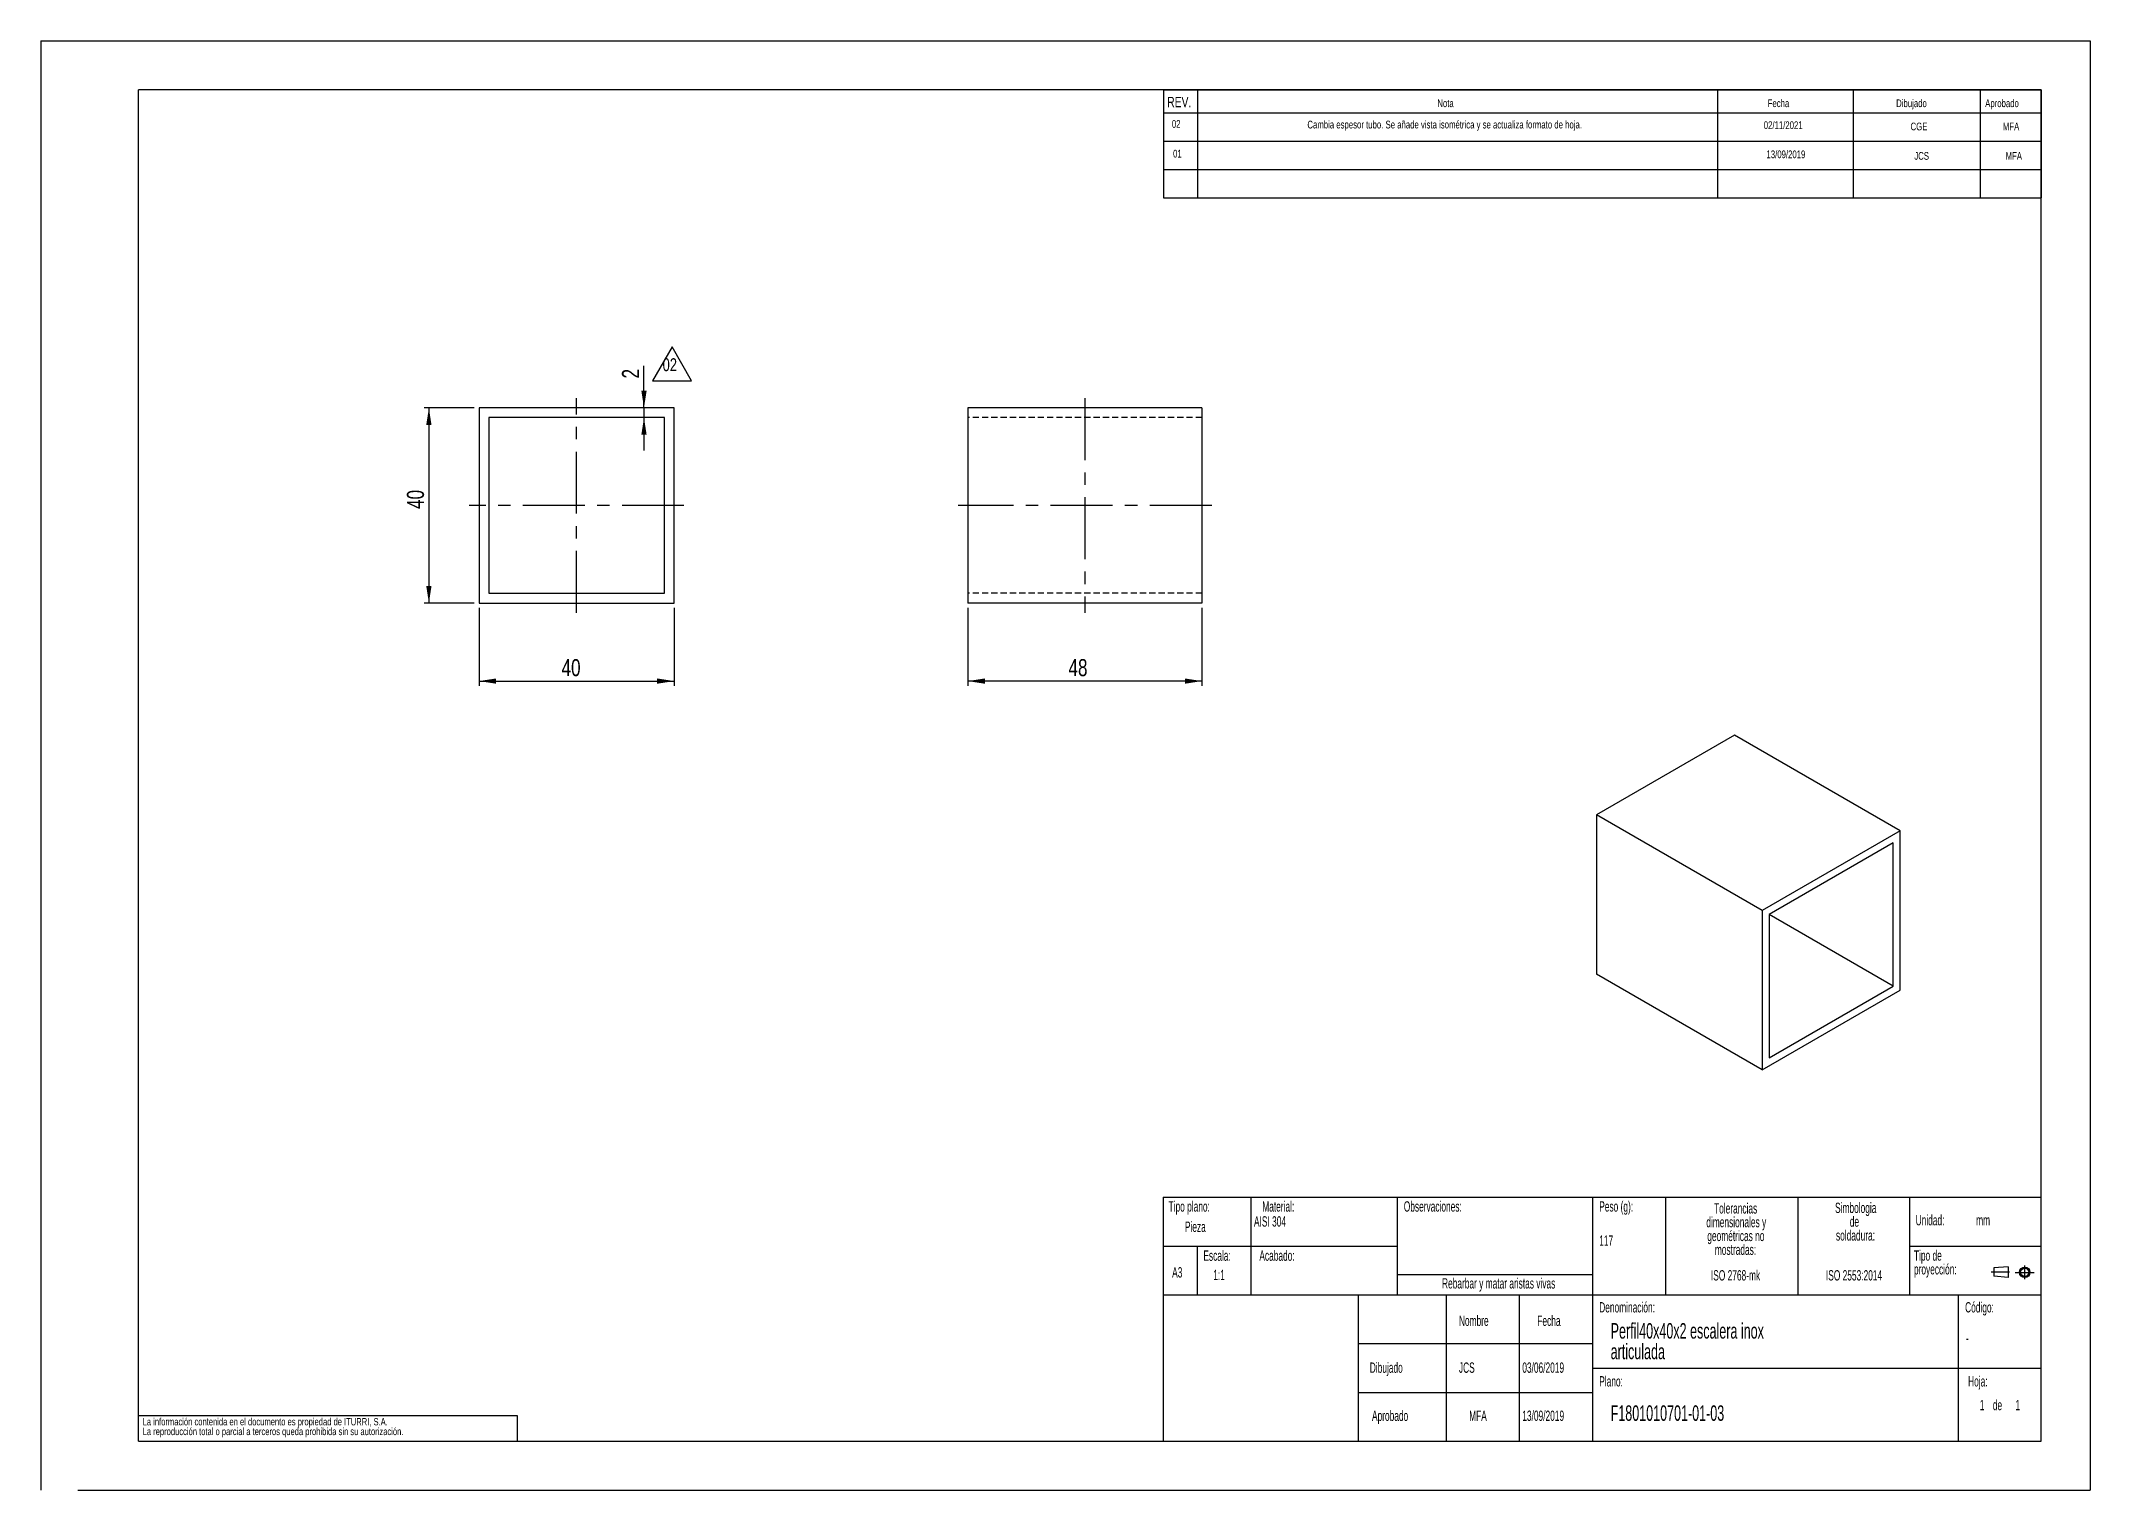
# Model space of a CAD drawing. Extents: x 0 to 2826, y 0 to 813.
# Drawn here: x 0 to 420, y 0 to 297 of the extents above.
import ezdxf

# ---------------------------------------------------------------- set-up
doc = ezdxf.new("R2010")
doc.units = 0
doc.linetypes.add('CENTERX2', pattern=[20.32, 12.7, -2.54, 2.54, -2.54])
doc.linetypes.add('HIDDEN', pattern=[1.905, 1.27, -0.635])
doc.layers.get('0').update_dxf_attribs({"linetype": 'CONTINUOUS'})
doc.layers.add('FORMATO', color=7, linetype='CONTINUOUS')
doc.layers.add('SLD-0', color=179, linetype='CONTINUOUS')
doc.styles.add('SLDTEXTSTYLE0', font='TXT', dxfattribs={"width": 0.75})
doc.styles.add('SLDTEXTSTYLE1', font='TXT', dxfattribs={"width": 0.605})
doc.dimstyles.new('SLDDIMSTYLE0', dxfattribs={"dimtxt": 3.5, "dimasz": 3.5, "dimexe": 0, "dimexo": 0.0625, "dimgap": 0.875, "dimtad": 1, "dimdec": 1, "dimrnd": 1e-09, "dimzin": 12, "dimtxsty": 'SLDTEXTSTYLE0', "dimsah": 1, "dimcen": 0.09, "dimazin": 3, "dimtfac": 1, "dimtdec": 1, "dimtofl": 0, "dimtmove": 0, "dimatfit": 3, "dimtolj": 1, "dimtzin": 12})
doc.dimstyles.new('SLDDIMSTYLE1', dxfattribs={"dimtxt": 3.5, "dimasz": 3.5, "dimexe": 0, "dimexo": 0.0625, "dimgap": 0.875, "dimtad": 1, "dimdec": 1, "dimrnd": 1e-09, "dimzin": 12, "dimtxsty": 'SLDTEXTSTYLE0', "dimsah": 1, "dimcen": 0.09, "dimazin": 3, "dimtfac": 1, "dimtdec": 1, "dimtmove": 0, "dimatfit": 3, "dimtolj": 1, "dimtzin": 12})

# ---------------------------------------------------------------- blocks, each defined once
blk = doc.blocks.new('BLOQUE3')
at = {"color": 7, "linetype": 'CENTERX2'}
for p, q in [((397.92, 130.06), (394.8, 130.06)), ((398.88, 130.02), (402.16, 130.02)), ((400.52, 128.85), (400.52, 131.19))]:
    blk.add_line(p, q, dxfattribs=at)
at = {"color": 7, "linetype": 'CONTINUOUS'}
for p, q in [((397.68, 130.95), (395.23, 130.77)), ((395.23, 130.77), (395.23, 129.34)), ((397.68, 130.95), (397.68, 129.16)), ((397.68, 129.16), (395.23, 129.34))]:
    blk.add_line(p, q, dxfattribs=at)
for radius in [0.892, 0.713]:
    blk.add_circle((400.52, 130.02), radius, dxfattribs=at)
blk = doc.blocks.new('SW_NOTE_0_1')
at = {"layer": 'SLD-0', "color": 0, "attachment_point": 2, "style": 'SLDTEXTSTYLE1'}
for s, insert, char_height in [('dimensionales y', (7.54, -0.09), 2.1167), ('Tolerancias', (7.41, 2.73), 2.1167), ('geométricas no', (7.46, -2.92), 2.1167), ('mostradas:', (7.38, -5.74), 2.117)]:
    blk.add_mtext(s, dxfattribs=dict(at, insert=insert, char_height=char_height))
blk = doc.blocks.new('SW_NOTE_0_2')
at = {"layer": 'SLD-0', "color": 0, "attachment_point": 1, "style": 'SLDTEXTSTYLE1'}
for s, insert, char_height in [('Tipo de', (0, 2.73), 2.117), ('proyección:', (0, -0.09), 2.1167)]:
    blk.add_mtext(s, dxfattribs=dict(at, insert=insert, char_height=char_height))
blk = doc.blocks.new('SW_NOTE_0_3')
at = {"layer": 'SLD-0', "color": 0, "char_height": 2.117, "attachment_point": 2, "style": 'SLDTEXTSTYLE1'}
for s, insert in [('Simbologia', (7.11, 2.73)), ('de', (6.84, -0.09)), ('soldadura:', (7.06, -2.92))]:
    blk.add_mtext(s, dxfattribs=dict(at, insert=insert))
blk = doc.blocks.new('SW_NOTE_0_4')
at = {"layer": 'SLD-0', "color": 0, "char_height": 1.5, "attachment_point": 1, "style": 'SLDTEXTSTYLE0'}
for s, insert in [('La información contenida en el documento es propiedad de ITURRI, S.A.', (0, 1.93)), ('La reproducción total o parcial a terceros queda prohibida sin su autorización.', (0, -0.07))]:
    blk.add_mtext(s, dxfattribs=dict(at, insert=insert))
blk = doc.blocks.new('SW_NOTE_0_5')
at = {"layer": 'SLD-0', "color": 0, "char_height": 3.175, "attachment_point": 1, "style": 'SLDTEXTSTYLE1'}
for s, insert in [('Perfil40x40x2 escalera inox', (0, 4.09)), ('articulada', (0, -0.14))]:
    blk.add_mtext(s, dxfattribs=dict(at, insert=insert))
blk = doc.blocks.new('SW_NOTE_0_6')
at = {"layer": 'SLD-0', "color": 0, "attachment_point": 2, "style": 'SLDTEXTSTYLE1'}
for s, insert, char_height in [('dimensionales y', (7.54, -0.09), 2.1167), ('Tolerancias', (7.41, 2.73), 2.1167), ('geométricas no', (7.46, -2.92), 2.1167), ('mostradas:', (7.38, -5.74), 2.117)]:
    blk.add_mtext(s, dxfattribs=dict(at, insert=insert, char_height=char_height))
blk = doc.blocks.new('SW_NOTE_0_7')
at = {"layer": 'SLD-0', "color": 0, "attachment_point": 1, "style": 'SLDTEXTSTYLE1'}
for s, insert, char_height in [('Tipo de', (0, 2.73), 2.117), ('proyección:', (0, -0.09), 2.1167)]:
    blk.add_mtext(s, dxfattribs=dict(at, insert=insert, char_height=char_height))
blk = doc.blocks.new('SW_NOTE_0_8')
at = {"layer": 'SLD-0', "color": 0, "char_height": 2.117, "attachment_point": 2, "style": 'SLDTEXTSTYLE1'}
for s, insert in [('Simbologia', (7.11, 2.73)), ('de', (6.84, -0.09)), ('soldadura:', (7.06, -2.92))]:
    blk.add_mtext(s, dxfattribs=dict(at, insert=insert))
blk = doc.blocks.new('SW_NOTE_0_9')
at = {"layer": 'SLD-0', "color": 0, "char_height": 1.5, "attachment_point": 1, "style": 'SLDTEXTSTYLE0'}
for s, insert in [('La información contenida en el documento es propiedad de ITURRI, S.A.', (0, 1.93)), ('La reproducción total o parcial a terceros queda prohibida sin su autorización.', (0, -0.07))]:
    blk.add_mtext(s, dxfattribs=dict(at, insert=insert))
blk = doc.blocks.new('SW_NOTE_0_10')
at = {"layer": 'SLD-0', "color": 0, "char_height": 3.175, "attachment_point": 1, "style": 'SLDTEXTSTYLE1'}
for s, insert in [('Perfil40x40x2 escalera inox', (0, 4.09)), ('articulada', (0, -0.14))]:
    blk.add_mtext(s, dxfattribs=dict(at, insert=insert))
blk = doc.blocks.new('SW_NOTE_0')
at = {"layer": 'FORMATO', "color": 0, "insert": (0, 17.1), "char_height": 13.23, "attachment_point": 1, "style": 'SLDTEXTSTYLE0'}
blk.add_mtext('02', dxfattribs=at)
blk = doc.blocks.new('SIMBOLO_REV2')
at = {"layer": 'FORMATO'}
for p, q in [((201.4, 1620.3), (181.4, 1585.7)), ((221.4, 1585.7), (201.4, 1620.3)), ((181.4, 1585.7), (221.4, 1585.7))]:
    blk.add_line(p, q, dxfattribs=at)
at = {"layer": 'FORMATO', "color": 7}
blk.add_blockref('SW_NOTE_0', (191.7, 1591.6), dxfattribs=at)
blk = doc.blocks.new('_D')
at = {"layer": 'FORMATO', "color": 52}
for p, q in [((89.8, 180.8), (89.8, 164.8)), ((129.8, 180.8), (129.8, 164.8)), ((89.8, 165.8), (129.8, 165.8))]:
    blk.add_line(p, q, dxfattribs=at)
for points in [[(89.8, 165.8), (93.3, 165.26), (93.3, 166.34)], [(129.8, 165.8), (126.3, 166.34), (126.3, 165.26)]]:
    blk.add_solid(points, dxfattribs=at)
at = {"layer": 'FORMATO', "color": 52, "insert": (106.7, 170.31), "char_height": 3.5, "attachment_point": 1, "style": 'SLDTEXTSTYLE0'}
blk.add_mtext('40', dxfattribs=at)
blk = doc.blocks.new('_D_1')
at = {"layer": 'FORMATO', "color": 52}
for p, q in [((88.8, 221.8), (78.51, 221.8)), ((79.51, 221.8), (79.51, 181.8)), ((88.8, 181.8), (78.51, 181.8))]:
    blk.add_line(p, q, dxfattribs=at)
for points in [[(79.51, 221.8), (78.97, 218.3), (80.05, 218.3)], [(79.51, 181.8), (80.05, 185.3), (78.97, 185.3)]]:
    blk.add_solid(points, dxfattribs=at)
at = {"layer": 'FORMATO', "color": 52, "insert": (75, 201.08), "char_height": 3.5, "attachment_point": 1, "rotation": 90, "style": 'SLDTEXTSTYLE0'}
blk.add_mtext('40', dxfattribs=at)
blk = doc.blocks.new('_D_2')
at = {"layer": 'FORMATO', "color": 52}
for p, q in [((123.6, 221.8), (123.6, 230.42)), ((123.6, 221.8), (123.6, 219.8)), ((123.6, 219.8), (123.6, 213.07))]:
    blk.add_line(p, q, dxfattribs=at)
for points in [[(123.6, 221.8), (124.14, 225.3), (123.06, 225.3)], [(123.6, 219.8), (123.06, 216.3), (124.14, 216.3)]]:
    blk.add_solid(points, dxfattribs=at)
at = {"layer": 'FORMATO', "color": 52, "insert": (119.09, 227.83), "char_height": 3.5, "attachment_point": 1, "rotation": 90, "style": 'SLDTEXTSTYLE0'}
blk.add_mtext('2', dxfattribs=at)
blk = doc.blocks.new('_D_3')
at = {"layer": 'FORMATO', "color": 52}
for p, q in [((189.97, 180.8), (189.97, 164.8)), ((237.97, 180.8), (237.97, 164.8)), ((237.97, 165.8), (189.97, 165.8))]:
    blk.add_line(p, q, dxfattribs=at)
for points in [[(189.97, 165.8), (193.47, 165.26), (193.47, 166.34)], [(237.97, 165.8), (234.47, 166.34), (234.47, 165.26)]]:
    blk.add_solid(points, dxfattribs=at)
at = {"layer": 'FORMATO', "color": 52, "insert": (210.61, 170.31), "char_height": 3.5, "attachment_point": 1, "style": 'SLDTEXTSTYLE0'}
blk.add_mtext('48', dxfattribs=at)

msp = doc.modelspace()

# ---------------------------------------------------------------- linework, layer by layer
at = {"color": 7, "linetype": 'CONTINUOUS'}
for p, q in [((0, 297), (420, 297)), ((0, 297), (0, 0)), ((420, 297), (420, 0)), ((410, 287), (20, 287)), ((20, 10), (20, 287)), ((410, 10), (410, 287)), ((129.8, 221.8), (89.8, 221.8)), ((89.8, 221.8), (89.8, 181.8)), ((127.8, 219.8), (91.8, 219.8)), ((91.8, 219.8), (91.8, 183.8)), ((127.8, 183.8), (127.8, 219.8)), ((129.8, 181.8), (129.8, 221.8)), ((237.97, 221.8), (189.97, 221.8)), ((189.97, 221.8), (189.97, 181.8)), ((237.97, 221.8), (237.97, 181.8)), ((89.8, 181.8), (129.8, 181.8)), ((91.8, 183.8), (127.8, 183.8)), ((237.97, 181.8), (189.97, 181.8)), ((347.15, 154.73), (318.86, 138.4)), ((381.09, 135.13), (347.15, 154.73)), ((352.8, 118.81), (318.86, 138.4)), ((318.86, 138.4), (318.86, 105.74)), ((381.09, 135.13), (352.8, 118.81)), ((381.09, 102.47), (381.09, 135.13)), ((379.67, 132.68), (354.22, 117.99)), ((379.67, 103.29), (379.67, 132.68)), ((352.8, 118.81), (352.8, 86.14)), ((354.22, 117.99), (354.22, 88.59)), ((379.67, 103.29), (354.22, 117.98)), ((352.8, 86.14), (318.86, 105.74)), ((352.8, 86.14), (381.09, 102.47)), ((354.22, 88.59), (379.67, 103.29)), ((230, 60), (410, 60)), ((230, 60), (230, 10)), ((20, 10), (410, 10)), ((7.53, 0), (420, 0))]:
    msp.add_line(p, q, dxfattribs=at)
at = {"color": 7, "linetype": 'HIDDEN'}
for p, q in [((237.97, 219.8), (189.97, 219.8)), ((237.97, 183.8), (189.97, 183.8))]:
    msp.add_line(p, q, dxfattribs=at)
at = {"layer": 'FORMATO'}
for p, q in [((230.09, 287), (410, 287)), ((230.09, 287), (230.09, 264.87)), ((237.03, 287), (237.03, 264.87)), ((343.66, 287), (343.66, 264.87)), ((371.46, 287), (371.46, 264.87)), ((397.51, 287), (397.51, 264.87)), ((410, 287), (410, 264.87)), ((230.09, 282.27), (410, 282.27)), ((230.09, 276.47), (410, 276.47)), ((230.09, 270.67), (410, 270.67)), ((230.09, 264.87), (410, 264.87))]:
    msp.add_line(p, q, dxfattribs=at)
at = {"layer": 'FORMATO', "color": 52, "linetype": 'CENTERX2'}
for p, q in [((109.8, 179.8), (109.8, 223.8)), ((213.97, 223.8), (213.97, 179.8)), ((131.8, 201.8), (87.8, 201.8)), ((239.97, 201.8), (187.97, 201.8))]:
    msp.add_line(p, q, dxfattribs=at)
at = {"layer": 'SLD-0'}
for p, q in [((248, 60), (248, 40)), ((278, 60), (278, 40)), ((318, 60), (318, 40)), ((333, 60), (333, 40)), ((360.08, 60), (360.08, 40)), ((383, 60), (383, 40)), ((230, 50), (248, 50)), ((237, 50), (237, 40)), ((248, 50), (278, 50)), ((383, 50), (410, 50)), ((278, 44.16), (318, 44.16)), ((230, 40), (410, 40)), ((270, 40), (270, 10)), ((288, 40), (288, 10)), ((303, 40), (303, 10)), ((318, 40), (318, 10)), ((393, 40), (393, 10)), ((270, 30), (318, 30)), ((318, 25), (393, 25)), ((393, 25), (410, 25)), ((270, 20), (318, 20)), ((20, 15.25), (97.63, 15.25)), ((97.63, 15.25), (97.63, 10))]:
    msp.add_line(p, q, dxfattribs=at)

# ---------------------------------------------------------------- block references
at = {"color": 7, "linetype": 'CONTINUOUS', "xscale": 1.2, "yscale": 1.2, "zscale": 1.2}
msp.add_blockref('BLOQUE3', (-74.01, -111.41), dxfattribs=at)
msp.add_blockref('BLOQUE3', (-74.01, -111.41), dxfattribs=at)
at = {"layer": 'FORMATO', "xscale": 0.2, "yscale": 0.2, "zscale": 0.2}
msp.add_blockref('SIMBOLO_REV2', (89.08, -89.77), dxfattribs=at)
at = {"layer": 'SLD-0'}
for name, p in [('SW_NOTE_0_1', (339.95, 56.06)), ('SW_NOTE_0_6', (339.95, 56.06)), ('SW_NOTE_0_3', (364.87, 56.17)), ('SW_NOTE_0_8', (364.87, 56.17)), ('SW_NOTE_0_2', (383.91, 46.39)), ('SW_NOTE_0_7', (383.91, 46.39)), ('SW_NOTE_0_5', (321.74, 30.12)), ('SW_NOTE_0_10', (321.74, 30.12)), ('SW_NOTE_0_4', (20.84, 12.82)), ('SW_NOTE_0_9', (20.84, 12.82))]:
    msp.add_blockref(name, p, dxfattribs=at)

# ---------------------------------------------------------------- texts
at = {"layer": 'FORMATO', "style": 'SLDTEXTSTYLE0'}
for s, insert, char_height, attachment_point in [('REV.', (230.84, 285.55), 2.117, 1), ('Nota', (286.22, 285.03), 1.587, 1), ('Fecha', (353.93, 285.03), 1.587, 1), ('Dibujado', (380.26, 285.03), 1.587, 1), ('Aprobado', (398.51, 285.03), 1.587, 1), ('02', (232.69, 280.79), 1.587, 2), ('Cambia espesor tubo. Se añade vista isométrica y se actualiza formato de hoja.', (287.72, 280.66), 1.5875, 2), ('02/11/2021', (357.11, 280.54), 1.587, 2), ('CGE', (384.94, 280.27), 1.587, 2), ('MFA', (403.82, 280.27), 1.587, 2), ('01', (232.94, 274.7), 1.587, 2), ('13/09/2019', (357.67, 274.56), 1.587, 2), ('JCS', (385.49, 274.24), 1.587, 2), ('MFA', (404.38, 274.24), 1.587, 2)]:
    msp.add_mtext(s, dxfattribs=dict(at, insert=insert, char_height=char_height, attachment_point=attachment_point))
at = {"layer": 'SLD-0', "style": 'SLDTEXTSTYLE1'}
for s, insert, char_height, attachment_point in [('Tipo plano:', (231.13, 59.18), 2.1167, 1), ('Tipo plano:', (231.13, 59.18), 2.1167, 1), ('Material:', (250.33, 59.18), 2.117, 1), ('Material:', (250.33, 59.18), 2.117, 1), ('Observaciones:', (279.34, 59.18), 2.1167, 1), ('Observaciones:', (279.34, 59.18), 2.1167, 1), ('Peso (g):', (319.4, 59.18), 2.117, 1), ('Peso (g):', (319.4, 59.18), 2.117, 1), ('Pieza', (234.47, 55.02), 2.117, 1), ('Pieza', (234.47, 55.02), 2.117, 1), ('AISI 304', (248.63, 56.11), 2.117, 1), ('AISI 304', (248.63, 56.11), 2.117, 1), ('Unidad:', (384.25, 56.37), 2.117, 1), ('Unidad:', (384.25, 56.37), 2.117, 1), ('mm', (396.66, 56.37), 2.117, 1), ('mm', (396.66, 56.37), 2.117, 1), ('117', (319.4, 52.18), 2.117, 1), ('117', (319.4, 52.18), 2.117, 1), ('Escala:', (238.26, 49.1), 2.117, 1), ('Escala:', (238.26, 49.1), 2.117, 1), ('Acabado:', (249.74, 49.1), 2.117, 1), ('Acabado:', (249.74, 49.1), 2.117, 1), ('A3', (231.86, 45.67), 2.117, 1), ('A3', (231.86, 45.67), 2.117, 1), ('1:1', (240.29, 45.13), 2.117, 1), ('1:1', (240.29, 45.13), 2.117, 1), ('Rebarbar y matar aristas vivas', (298.79, 43.42), 2.1167, 2), ('Rebarbar y matar aristas vivas', (298.79, 43.42), 2.1167, 2), ('ISO 2768-mk', (347.34, 45.06), 2.1167, 2), ('ISO 2768-mk', (347.34, 45.06), 2.1167, 2), ('ISO 2553:2014', (371.63, 45.06), 2.1167, 2), ('ISO 2553:2014', (371.63, 45.06), 2.1167, 2), ('Denominación:', (319.4, 38.51), 2.1167, 1), ('Denominación:', (319.4, 38.51), 2.1167, 1), ('Código:', (394.4, 38.51), 2.117, 1), ('Código:', (394.4, 38.51), 2.117, 1), ('Nombre', (290.64, 35.75), 2.117, 1), ('Nombre', (290.64, 35.75), 2.117, 1), ('Fecha', (306.71, 35.75), 2.117, 1), ('Fecha', (306.71, 35.75), 2.117, 1), ('-', (394.59, 32.19), 2.12, 1), ('-', (394.59, 32.19), 2.12, 1), ('Dibujado', (272.37, 26.14), 2.117, 1), ('Dibujado', (272.37, 26.14), 2.117, 1), ('JCS', (290.64, 26.14), 2.117, 1), ('03/06/2019', (303.63, 26.14), 2.117, 1), ('Plano:', (319.4, 23.34), 2.117, 1), ('Plano:', (319.4, 23.34), 2.117, 1), ('Hoja:', (395.01, 23.34), 2.117, 1), ('Hoja:', (395.01, 23.34), 2.117, 1), ('F1801010701-01-03', (321.74, 17.35), 3.175, 1), ('F1801010701-01-03', (321.74, 17.35), 3.175, 1), ('1', (397.41, 18.47), 2.12, 1), ('1', (397.41, 18.47), 2.12, 1), ('1', (397.41, 18.47), 2.12, 1), ('1', (397.41, 18.47), 2.12, 1), ('de', (400.08, 18.47), 2.117, 1), ('de', (400.08, 18.47), 2.117, 1), ('de', (400.08, 18.47), 2.117, 1), ('de', (400.08, 18.47), 2.117, 1), ('1', (404.73, 18.47), 2.12, 1), ('1', (404.73, 18.47), 2.12, 1), ('1', (404.73, 18.47), 2.12, 1), ('1', (404.73, 18.47), 2.12, 1), ('Aprobado', (272.82, 16.28), 2.117, 1), ('Aprobado', (272.82, 16.28), 2.117, 1), ('MFA', (292.74, 16.28), 2.117, 1), ('13/09/2019', (303.63, 16.28), 2.117, 1)]:
    msp.add_mtext(s, dxfattribs=dict(at, insert=insert, char_height=char_height, attachment_point=attachment_point))

# ---------------------------------------------------------------- dimensions: what is measured, and where the dimension line sits
at = {"layer": 'FORMATO', "color": 52}
for base, p1, p2, dimstyle, picture, middle in [((123.6, 219.8), (129.8, 221.8), (127.8, 219.8), 'SLDDIMSTYLE1', '_D_2', (123.6, 229.12)), ((79.51, 181.8), (89.8, 221.8), (89.8, 181.8), 'SLDDIMSTYLE0', '_D_1', (79.51, 203.67))]:
    dim = msp.add_linear_dim(base=base, p1=p1, p2=p2, angle=90, dimstyle=dimstyle, dxfattribs=at)
    dim.commit()
    dim.dimension.update_dxf_attribs({"geometry": picture, "text_midpoint": middle, "dimtype": 160})
for base, p1, p2, picture, middle in [((129.8, 165.8), (89.8, 181.8), (129.8, 181.8), '_D', (109.29, 165.8)), ((189.97, 165.8), (237.97, 181.8), (189.97, 181.8), '_D_3', (213.2, 165.8))]:
    dim = msp.add_linear_dim(base=base, p1=p1, p2=p2, dimstyle='SLDDIMSTYLE0', dxfattribs=at)
    dim.commit()
    dim.dimension.update_dxf_attribs({"geometry": picture, "text_midpoint": middle, "dimtype": 160})

doc.saveas('drawing.dxf')
